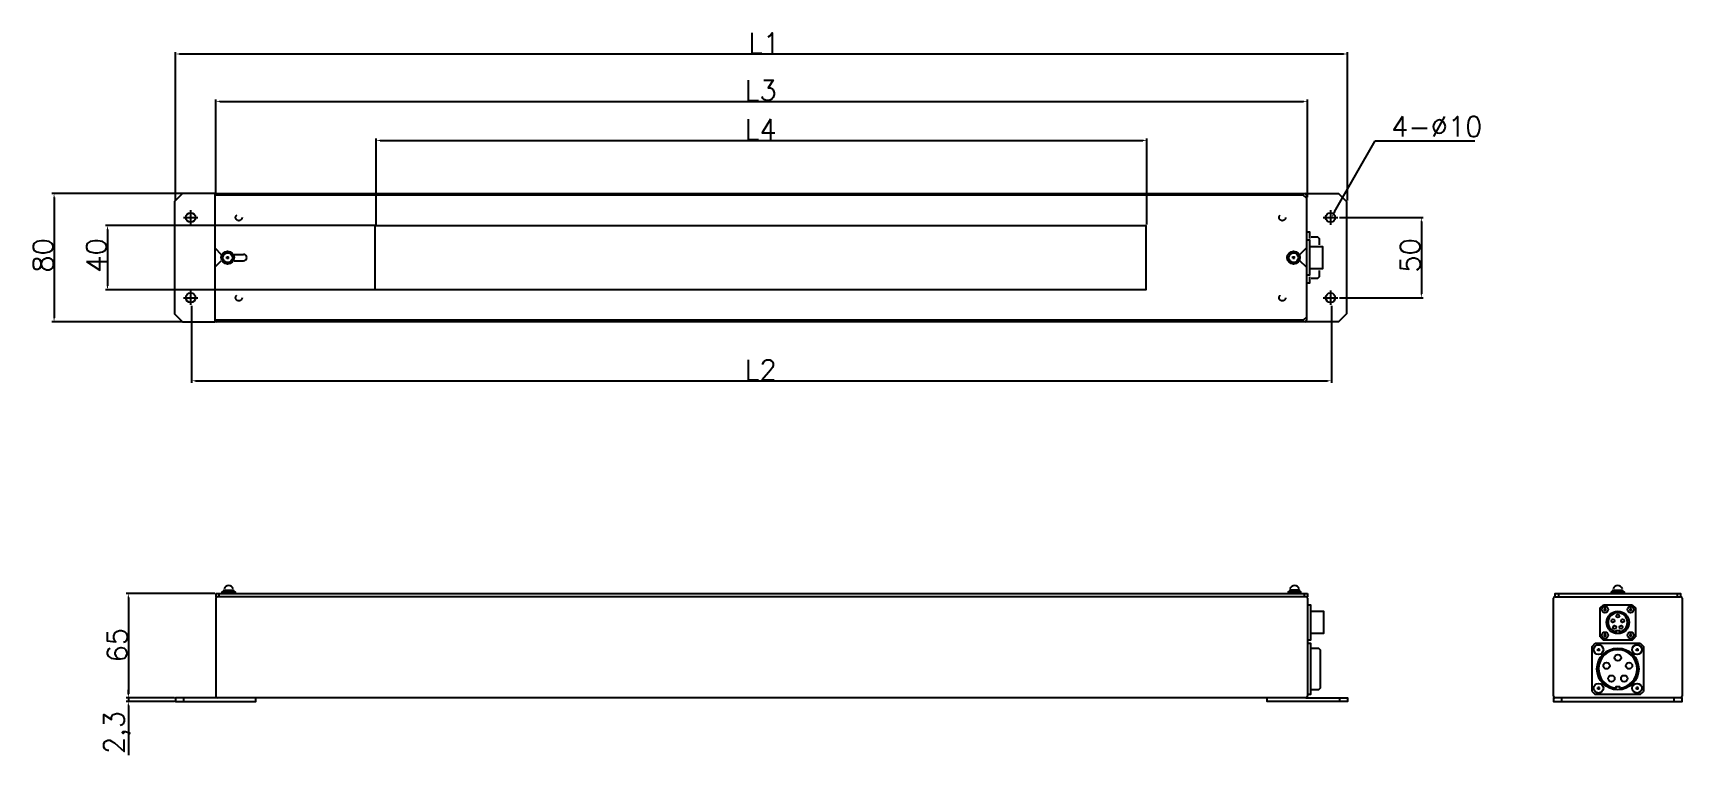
# Model space of a CAD drawing. Extents: x 971 to 1998, y 658 to 1107.
import ezdxf

# ---------------------------------------------------------------- set-up
doc = ezdxf.new("R2010")
doc.units = 0
doc.linetypes.add('C6CONTINUOUS', pattern=[0])
doc.linetypes.add('C6DOT', pattern=[16, 8, -8])
doc.layers.get('0').update_dxf_attribs({"linetype": 'CONTINUOUS'})
doc.layers.get('DEFPOINTS').update_dxf_attribs({"linetype": 'CONTINUOUS'})
doc.layers.add('LSTS', color=7, linetype='CONTINUOUS')
doc.styles.get("Standard").update_dxf_attribs({"font": 'txt', "bigfont": 'extfont2.shx'})
doc.dimstyles.get("Standard").update_dxf_attribs({"dimtxt": 2.5, "dimasz": 2.5, "dimexe": 1.25, "dimexo": 0.625, "dimtad": 1, "dimcen": 2.5, "dimazin": 3, "dimtfac": 1, "dimtmove": 0, "dimatfit": 3})

# ---------------------------------------------------------------- blocks, each defined once
blk = doc.blocks.new('A$C0753081A')
at = {"layer": 'LSTS', "linetype": 'C6CONTINUOUS'}
for p, q in [((25, 67.3), (25, 65.3)), ((25, 67.3), (705, 67.3)), ((705, 65.3), (25, 65.3)), ((25, 64.3), (25, 3.3)), ((27, 67.3), (27, 65.3)), ((703, 67.3), (703, 65.3)), ((705, 67.3), (705, 65.3)), ((705, 64.3), (705, 3.3)), ((5, 2.3), (5, 0.3)), ((704, 2.3), (26, 2.3)), ((725, 2.3), (725, 0))]:
    blk.add_line(p, q, dxfattribs=at)
for points in [[(29, 67.3), (29, 68.3), (37, 68.3), (37, 67.3)], [(30, 68.3), (30, 69.3), (36, 69.3), (36, 68.3)], [(701, 67.3), (701, 68.3), (693, 68.3), (693, 67.3)], [(700, 68.3), (700, 69.3), (694, 69.3), (694, 68.3)], [(705, 60.3), (707, 60.3), (707, 38.3), (705, 38.3)], [(707, 56.3), (715, 56.3), (715, 42.3), (707, 42.3)], [(705, 36.3), (707, 36.3), (707, 4.3), (705, 4.3)], [(707, 33.3), (712, 33.3), (713, 32.3), (713, 8.3), (712, 7.3), (707, 7.3)], [(26, 2.3), (0, 2.3), (0, 0), (50, 0), (50, 2.3)], [(704, 2.3), (730, 2.3), (730, 0), (680, 0), (680, 2.3)]]:
    blk.add_lwpolyline(points, dxfattribs=at)
for centre, radius, start, end in [((33, 69.3), 3, 18.9931, 162.0144), ((697, 69.3), 3, 17.9856, 161.0069), ((26, 64.3), 1, 90, 180), ((704, 64.3), 1, 0, 90), ((26, 3.3), 1, 180, 270), ((704, 3.3), 1, 270, 0)]:
    blk.add_arc(centre, radius, start, end, dxfattribs=at)
blk = doc.blocks.new('A$C3EC50EC6')
at = {"layer": 'LSTS', "linetype": 'C6CONTINUOUS'}
for p, q in [((0, 3.3), (0, 64.3)), ((1, 65.3), (79, 65.3)), ((3, 67.3), (3, 65.3)), ((77, 67.3), (77, 65.3)), ((80, 64.3), (80, 3.3)), ((29, 58.3), (31, 60.3)), ((29, 40.3), (29, 58.3)), ((31, 60.3), (49, 60.3)), ((31, 57.3), (33, 57.3)), ((32, 58.3), (32, 56.3)), ((47, 57.3), (49, 57.3)), ((48, 58.3), (48, 56.3)), ((49, 60.3), (51, 58.3)), ((51, 58.3), (51, 40.3)), ((31, 41.3), (33, 41.3)), ((32, 42.3), (32, 40.3)), ((47, 41.3), (49, 41.3)), ((48, 42.3), (48, 40.3)), ((24, 34.3), (26, 36.3)), ((24, 6.3), (24, 34.3)), ((26, 36.3), (54, 36.3)), ((27, 32.3), (29, 32.3)), ((28, 33.3), (28, 31.3)), ((29, 40.3), (31, 38.3)), ((49, 38.3), (31, 38.3)), ((49, 38.3), (51, 40.3)), ((51, 32.3), (53, 32.3)), ((52, 33.3), (52, 31.3)), ((54, 36.3), (56, 34.3)), ((56, 34.3), (56, 6.3)), ((79, 2.3), (1, 2.3)), ((5, 2.3), (5, 0)), ((24, 6.3), (26, 4.3)), ((54, 4.3), (26, 4.3)), ((27, 8.3), (29, 8.3)), ((28, 9.3), (28, 7.3)), ((51, 8.3), (53, 8.3)), ((52, 9.3), (52, 7.3)), ((54, 4.3), (56, 6.3)), ((75, 2.3), (75, 0))]:
    blk.add_line(p, q, dxfattribs=at)
for points in [[(1, 65.3), (1, 67.3), (79, 67.3), (79, 65.3)], [(36, 67.3), (36, 68.3), (44, 68.3), (44, 67.3)], [(37, 68.3), (37, 69.3), (43, 69.3), (43, 68.3)], [(39, 43.3), (39, 44.3), (41, 44.3), (41, 43.3)], [(1, 2.3), (0, 2.3), (0, 0), (80, 0), (80, 2.3), (79, 2.3)], [(39, 8.3), (39, 9.3), (41, 9.3), (41, 8.3)]]:
    blk.add_lwpolyline(points, dxfattribs=at)
for centre, radius in [((32, 57.3), 2), ((40, 49.3), 7), ((40, 53.3), 1), ((48, 57.3), 2), ((32, 41.3), 2), ((37, 50.3), 1), ((38, 46.3), 1), ((42, 46.3), 1), ((43, 50.3), 1), ((48, 41.3), 2), ((28, 32.3), 3), ((40, 20.3), 13), ((52, 32.3), 3), ((33, 22.3), 2), ((40, 27.3), 2), ((47, 22.3), 2), ((28, 8.3), 3), ((36, 14.3), 2), ((44, 14.3), 2), ((52, 8.3), 3)]:
    blk.add_circle(centre, radius, dxfattribs=at)
for centre, radius, start, end in [((40, 69.3), 3, 18.9931, 162.0144), ((1, 64.3), 1, 90, 180), ((79, 64.3), 1, 0, 90), ((40, 49.3), 6, 0, 261.005), ((40, 49.3), 6, 280.0014, 0), ((40, 20.3), 12, 0, 266.0009), ((40, 20.3), 12, 274.998, 0), ((1, 3.3), 1, 180, 270), ((79, 3.3), 1, 270, 0)]:
    blk.add_arc(centre, radius, start, end, dxfattribs=at)
blk = doc.blocks.new('*U20')
at = {"color": 0}
blk.add_text('40', height=12.5, rotation=90, dxfattribs=at).set_placement((1016.6, 958.1))
blk = doc.blocks.new('*D4')
at = {"color": 0}
for p, q in [((1184.1, 987.4), (1016, 987.4)), ((1017.3, 984.9), (1017.3, 949.9)), ((1184.1, 947.4), (1016, 947.4))]:
    blk.add_line(p, q, dxfattribs=at)
for points in [[(1016.8, 984.9), (1017.7, 984.9), (1017.3, 987.4)], [(1016.8, 949.9), (1017.7, 949.9), (1017.3, 947.4)]]:
    blk.add_solid(points, dxfattribs=at)
at = {"layer": 'DEFPOINTS', "color": 0}
for p in [(1184.7, 987.4), (1017.3, 947.4), (1184.7, 947.4)]:
    blk.add_point(p, dxfattribs=at)
at = {"layer": 'LSTS'}
blk.add_blockref('*U20', (0, 0), dxfattribs=at)
blk = doc.blocks.new('*U19')
at = {"color": 0}
blk.add_text('80', height=12.5, rotation=90, dxfattribs=at).set_placement((983.4, 958.1))
blk = doc.blocks.new('*D5')
at = {"color": 0}
for p, q in [((1064.1, 1007.4), (982.7, 1007.4)), ((984, 1004.9), (984, 929.9)), ((1064.1, 927.4), (982.7, 927.4))]:
    blk.add_line(p, q, dxfattribs=at)
for points in [[(983.6, 1004.9), (984.4, 1004.9), (984, 1007.4)], [(983.6, 929.9), (984.4, 929.9), (984, 927.4)]]:
    blk.add_solid(points, dxfattribs=at)
at = {"layer": 'DEFPOINTS', "color": 0}
for p in [(1064.7, 1007.4), (984, 927.4), (1064.7, 927.4)]:
    blk.add_point(p, dxfattribs=at)
at = {"layer": 'LSTS'}
blk.add_blockref('*U19', (0, 0), dxfattribs=at)
blk = doc.blocks.new('*U21')
at = {"color": 0}
blk.add_text('50', height=12.5, rotation=90, dxfattribs=at).set_placement((1835, 958.1))
blk = doc.blocks.new('*D6')
at = {"color": 0}
for p, q in [((1784.8, 992.4), (1836.9, 992.4)), ((1835.7, 989.9), (1835.7, 944.9)), ((1784.8, 942.4), (1836.9, 942.4))]:
    blk.add_line(p, q, dxfattribs=at)
for points in [[(1835.3, 989.9), (1836.1, 989.9), (1835.7, 992.4)], [(1835.3, 944.9), (1836.1, 944.9), (1835.7, 942.4)]]:
    blk.add_solid(points, dxfattribs=at)
at = {"layer": 'DEFPOINTS', "color": 0}
for p in [(1784.2, 992.4), (1784.2, 942.4), (1835.7, 942.4)]:
    blk.add_point(p, dxfattribs=at)
at = {"layer": 'LSTS'}
blk.add_blockref('*U21', (0, 0), dxfattribs=at)
blk = doc.blocks.new('*U18')
at = {"color": 0}
blk.add_text('L4', height=12.5, dxfattribs=at).set_placement((1414.3, 1041.1))
blk = doc.blocks.new('*D7')
at = {"color": 0}
for p, q in [((1184.7, 988.1), (1184.7, 1041.7)), ((1187.2, 1040.5), (1662.2, 1040.5)), ((1664.7, 988.1), (1664.7, 1041.7))]:
    blk.add_line(p, q, dxfattribs=at)
for points in [[(1187.2, 1040.9), (1187.2, 1040), (1184.7, 1040.5)], [(1662.2, 1040.9), (1662.2, 1040), (1664.7, 1040.5)]]:
    blk.add_solid(points, dxfattribs=at)
at = {"layer": 'DEFPOINTS', "color": 0}
for p in [(1664.7, 1040.5), (1184.7, 987.4), (1664.7, 987.4)]:
    blk.add_point(p, dxfattribs=at)
at = {"layer": 'LSTS'}
blk.add_blockref('*U18', (0, 0), dxfattribs=at)
blk = doc.blocks.new('*U17')
at = {"color": 0}
blk.add_text('L3', height=12.5, dxfattribs=at).set_placement((1414.3, 1065.4))
blk = doc.blocks.new('*D8')
at = {"color": 0}
for p, q in [((1084.7, 1007.1), (1084.7, 1066)), ((1087.2, 1064.8), (1762.2, 1064.8)), ((1764.7, 1005.1), (1764.7, 1066))]:
    blk.add_line(p, q, dxfattribs=at)
for points in [[(1087.2, 1065.2), (1087.2, 1064.4), (1084.7, 1064.8)], [(1762.2, 1065.2), (1762.2, 1064.4), (1764.7, 1064.8)]]:
    blk.add_solid(points, dxfattribs=at)
at = {"layer": 'DEFPOINTS', "color": 0}
for p in [(1764.7, 1064.8), (1084.7, 1006.4), (1764.7, 1004.4)]:
    blk.add_point(p, dxfattribs=at)
at = {"layer": 'LSTS'}
blk.add_blockref('*U17', (0, 0), dxfattribs=at)
blk = doc.blocks.new('*U16')
at = {"color": 0}
blk.add_text('L1', height=12.5, dxfattribs=at).set_placement((1416.4, 1094.9))
blk = doc.blocks.new('*D9')
at = {"color": 0}
for p, q in [((1059.7, 1003.1), (1059.7, 1095.5)), ((1062.2, 1094.3), (1787.2, 1094.3)), ((1789.7, 1003.1), (1789.7, 1095.5))]:
    blk.add_line(p, q, dxfattribs=at)
for points in [[(1062.2, 1094.7), (1062.2, 1093.9), (1059.7, 1094.3)], [(1787.2, 1094.7), (1787.2, 1093.9), (1789.7, 1094.3)]]:
    blk.add_solid(points, dxfattribs=at)
at = {"layer": 'DEFPOINTS', "color": 0}
for p in [(1789.7, 1094.3), (1059.7, 1002.4), (1789.7, 1002.4)]:
    blk.add_point(p, dxfattribs=at)
at = {"layer": 'LSTS'}
blk.add_blockref('*U16', (0, 0), dxfattribs=at)
blk = doc.blocks.new('*U22')
at = {"color": 0}
blk.add_text('L2', height=12.5, dxfattribs=at).set_placement((1414.3, 891.3))
blk = doc.blocks.new('*D10')
at = {"color": 0}
for p, q in [((1069.7, 937.3), (1069.7, 889.4)), ((1779.7, 937.3), (1779.7, 889.4)), ((1072.2, 890.7), (1777.2, 890.7))]:
    blk.add_line(p, q, dxfattribs=at)
for points in [[(1072.2, 891.1), (1072.2, 890.3), (1069.7, 890.7)], [(1777.2, 891.1), (1777.2, 890.3), (1779.7, 890.7)]]:
    blk.add_solid(points, dxfattribs=at)
at = {"layer": 'DEFPOINTS', "color": 0}
for p in [(1069.7, 937.9), (1779.7, 937.9), (1779.7, 890.7)]:
    blk.add_point(p, dxfattribs=at)
at = {"layer": 'LSTS'}
blk.add_blockref('*U22', (0, 0), dxfattribs=at)
blk = doc.blocks.new('*U23')
at = {"color": 0}
blk.add_text('65', height=12.5, rotation=90, dxfattribs=at).set_placement((1029.6, 715.3))
blk = doc.blocks.new('*D11')
at = {"color": 0}
for p, q in [((1084.1, 758.2), (1029, 758.2)), ((1030.3, 755.7), (1030.3, 695.7)), ((1059.1, 693.2), (1029, 693.2))]:
    blk.add_line(p, q, dxfattribs=at)
for points in [[(1029.8, 755.7), (1030.7, 755.7), (1030.3, 758.2)], [(1029.8, 695.7), (1030.7, 695.7), (1030.3, 693.2)]]:
    blk.add_solid(points, dxfattribs=at)
at = {"layer": 'DEFPOINTS', "color": 0}
for p in [(1084.7, 758.2), (1030.3, 693.2), (1059.7, 693.2)]:
    blk.add_point(p, dxfattribs=at)
at = {"layer": 'LSTS'}
blk.add_blockref('*U23', (0, 0), dxfattribs=at)
blk = doc.blocks.new('*U24')
at = {"color": 0}
blk.add_text('2,3', height=12.5, rotation=90, dxfattribs=at).set_placement((1027.6, 658.2))
blk = doc.blocks.new('*D12')
at = {"color": 0}
for p, q in [((1059.1, 693.2), (1029, 693.2)), ((1059.1, 690.9), (1029, 690.9)), ((1030.3, 695.7), (1030.3, 698.2)), ((1030.3, 693.2), (1030.3, 690.9)), ((1030.3, 688.4), (1030.3, 657.5))]:
    blk.add_line(p, q, dxfattribs=at)
for points in [[(1029.8, 695.7), (1030.7, 695.7), (1030.3, 693.2)], [(1029.8, 688.4), (1030.7, 688.4), (1030.3, 690.9)]]:
    blk.add_solid(points, dxfattribs=at)
at = {"layer": 'DEFPOINTS', "color": 0}
for p in [(1030.3, 690.9), (1059.7, 693.2), (1059.7, 690.9)]:
    blk.add_point(p, dxfattribs=at)
at = {"layer": 'LSTS'}
blk.add_blockref('*U24', (0, 0), dxfattribs=at)
blk = doc.blocks.new('*U15')
at = {"linetype": 'BYBLOCK'}
blk.add_line((1806.9, 1040.3), (1814.9, 1040.3), dxfattribs=at)
for points in [[(1781.7, 995.9), (1806.9, 1040.3)], [(1814.9, 1040.3), (1869, 1040.3)]]:
    blk.add_lwpolyline(points, dxfattribs=at)
blk.add_solid([(1782.3, 995.6), (1779.7, 992.4), (1781.1, 996.2)])
blk.add_text('4-∅10', height=12.5).set_placement((1816.9, 1042.8))
blk = doc.blocks.new('A$C2D8C2D46')
at = {"layer": 'LSTS', "linetype": 'C6CONTINUOUS'}
for p, q in [((25, 79), (25, 1)), ((26, 80), (704, 80)), ((705, 79), (705, 1)), ((25, 46), (29, 42)), ((37, 42), (43, 42)), ((705, 46), (701, 42)), ((25, 34), (29, 38)), ((32, 40), (34, 40)), ((33, 41), (33, 39)), ((37, 38), (43, 38)), ((698, 40), (696, 40)), ((697, 41), (697, 39)), ((705, 34), (701, 38)), ((704, 0), (26, 0))]:
    blk.add_line(p, q, dxfattribs=at)
at = {"layer": 'LSTS'}
for p, q in [((5.5, 65), (14.5, 65)), ((10, 69.5), (10, 60.5)), ((715.5, 65), (724.5, 65)), ((720, 69.5), (720, 60.5)), ((5.5, 15), (14.5, 15)), ((10, 19.5), (10, 10.5)), ((715.5, 15), (724.5, 15)), ((720, 19.5), (720, 10.5))]:
    blk.add_line(p, q, dxfattribs=at)
at = {"layer": 'LSTS', "linetype": 'C6CONTINUOUS'}
for points in [[(25, 80), (5, 80), (0, 75), (0, 5), (5, 0), (25, 0)], [(705, 77), (703, 79), (25, 79)], [(705, 80), (725, 80), (730, 75), (730, 5), (725, 0), (705, 0)], [(705, 56), (707, 56), (707, 52)], [(708, 53), (712, 53), (713, 52), (713, 48)], [(705, 51), (707, 51), (707, 29), (705, 29)], [(707, 47), (715, 47), (715, 33), (707, 33)], [(713, 32), (713, 28), (712, 27), (708, 27)], [(707, 28), (707, 24), (705, 24)], [(705, 3), (703, 1), (25, 1)]]:
    blk.add_lwpolyline(points, dxfattribs=at)
at = {"layer": 'LSTS'}
blk.add_lwpolyline([(125, 60), (605, 60), (605, 20), (125, 20)], close=True, dxfattribs=at)
at = {"layer": 'LSTS', "linetype": 'C6CONTINUOUS'}
for centre, radius in [((10, 65), 3), ((720, 65), 3), ((33, 40), 4), ((33, 40), 3), ((697, 40), 4), ((697, 40), 3), ((10, 15), 3), ((720, 15), 3)]:
    blk.add_circle(centre, radius, dxfattribs=at)
at = {"layer": 'LSTS', "linetype": 'C6DOT'}
for centre in [(40, 65), (690, 65), (40, 15), (690, 15)]:
    blk.add_circle(centre, 2, dxfattribs=at)
at = {"layer": 'LSTS', "linetype": 'C6CONTINUOUS'}
for centre, radius, start, end in [((26, 79), 1, 90, 180), ((704, 79), 1, 0, 90), ((43, 40), 2, 0, 90), ((43, 40), 2, 270, 0), ((26, 1), 1, 180, 270), ((704, 1), 1, 270, 0)]:
    blk.add_arc(centre, radius, start, end, dxfattribs=at)

msp = doc.modelspace()

# ---------------------------------------------------------------- block references
at = {"layer": 'LSTS'}
for name, p in [('*U15', (0, 0)), ('A$C2D8C2D46', (1059.087, 927.442)), ('A$C0753081A', (1059.712, 690.883)), ('A$C3EC50EC6', (1918.071, 690.883))]:
    msp.add_blockref(name, p, dxfattribs=at)

# ---------------------------------------------------------------- dimensions: what is measured, and where the dimension line sits
for base, p1, p2, text, picture, middle in [((1789.712, 1094.273), (1059.712, 1002.442), (1789.712, 1002.442), 'L1', '*D9', (1424.712, 1101.148)), ((1779.712, 890.671), (1069.712, 937.942), (1779.712, 937.942), 'L2', '*D10', (1424.712, 897.546))]:
    dim = msp.add_linear_dim(base=base, p1=p1, p2=p2, text=text, dimstyle='Standard', override={"dimtxt": 12.5})
    dim.commit()
    dim.dimension.update_dxf_attribs({"geometry": picture, "text_midpoint": middle})
for base, p1, p2, text, picture, middle in [((1764.712, 1064.785), (1084.712, 1006.442), (1764.712, 1004.442), 'L3', '*D8', (1424.712, 1064.785)), ((1664.712, 1040.455), (1184.712, 987.442), (1664.712, 987.442), 'L4', '*D7', (1424.712, 1040.455))]:
    dim = msp.add_linear_dim(base=base, p1=p1, p2=p2, text=text, dimstyle='Standard', override={"dimtxt": 12.5})
    dim.commit()
    dim.dimension.update_dxf_attribs({"geometry": picture, "text_midpoint": middle, "dimtype": 128})
for base, p1, p2, picture, middle in [((983.987, 927.442), (1064.712, 1007.442), (1064.712, 927.442), '*D5', (977.112, 967.442)), ((1017.252, 947.442), (1184.712, 987.442), (1184.712, 947.442), '*D4', (1010.377, 967.442)), ((1835.674, 942.442), (1784.212, 992.442), (1784.212, 942.442), '*D6', (1828.799, 967.442)), ((1030.26, 693.183), (1084.712, 758.183), (1059.712, 693.183), '*D11', (1023.385, 725.683)), ((1030.26, 690.883), (1059.712, 693.183), (1059.712, 690.883), '*D12', (1022.343, 671.716))]:
    dim = msp.add_linear_dim(base=base, p1=p1, p2=p2, angle=90, dimstyle='Standard', override={"dimtxt": 12.5})
    dim.commit()
    dim.dimension.update_dxf_attribs({"geometry": picture, "text_midpoint": middle})

doc.saveas('drawing.dxf')
